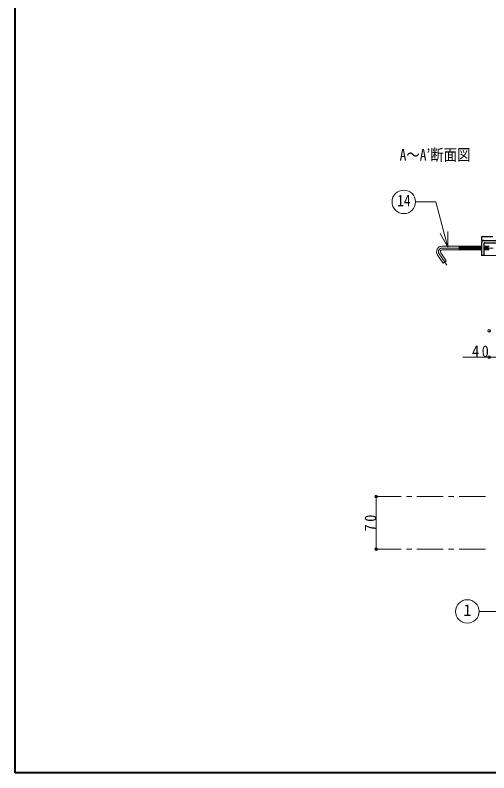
# Model space of a CAD drawing. Units: millimetres at full size, sheet at 1:7; details may follow other scales. Extents: x -1486 to 1349, y -951 to 1016.
# Drawn here: x -1486 to -856, y -951 to 56 of the extents above; entities that cross this region are included whole.
import ezdxf
from ezdxf.enums import TextEntityAlignment as Align

# ---------------------------------------------------------------- set-up
doc = ezdxf.new("R2010")
doc.units = ezdxf.units.MM
doc.header["$LTSCALE"] = 7
doc.header["$PDMODE"] = 32
doc.header["$PDSIZE"] = 3.5
doc.linetypes.add('CHAIN1', pattern=[8, 5, -1, 1, -1])
doc.layers.add('0-0', color=4, linetype='Continuous', lineweight=9)
doc.styles.add('ＭＳ ゴシック', font='')
doc.styles.get('ＭＳ ゴシック').set_extended_font_data('MS Gothic')

msp = doc.modelspace()

# ---------------------------------------------------------------- linework, layer by layer
at = {"layer": '0-0', "color": 1, "lineweight": 40}
for p, q in [((-1485.961, -950.661), (-1485.961, 1016.339)), ((1349.039, -950.661), (-1485.961, -950.661))]:
    msp.add_line(p, q, dxfattribs=at)
at = {"layer": '0-0', "color": 7, "lineweight": 18}
for p, q in [((-910.71, -252.545), (-921.21, -234.359)), ((-910.71, -252.545), (-910.71, -231.545)), ((-918.356, -251.161), (-865.961, -251.161)), ((-862.961, -251.161), (-855.86, -251.161)), ((-918.356, -256.161), (-865.961, -256.161)), ((-862.961, -256.161), (-855.86, -256.161)), ((-924.5, -262.962), (-917.057, -273.592))]:
    msp.add_line(p, q, dxfattribs=at)
at = {"layer": '0-0', "color": 5, "lineweight": 25}
for p, q in [((-865.961, -238.661), (-865.961, -243.661)), ((-850.961, -238.661), (-865.961, -238.661)), ((-865.961, -243.661), (-835.961, -243.661)), ((-865.961, -246.661), (-865.961, -263.661)), ((-862.961, -247.661), (-862.961, -263.661)), ((-861.961, -246.661), (-835.961, -246.661)), ((-862.961, -263.661), (-865.961, -263.661))]:
    msp.add_line(p, q, dxfattribs=at)
at = {"layer": '0-0'}
for p, q in [((-895.86, -251.161), (-895.86, -256.161)), ((-894.989, -256.161), (-895.398, -251.161)), ((-893.986, -256.161), (-894.395, -251.161)), ((-892.983, -256.161), (-893.391, -251.161)), ((-891.979, -256.161), (-892.388, -251.161)), ((-890.976, -256.161), (-891.385, -251.161)), ((-889.973, -256.161), (-890.381, -251.161)), ((-888.969, -256.161), (-889.378, -251.161)), ((-887.966, -256.161), (-888.375, -251.161)), ((-886.963, -256.161), (-887.371, -251.161)), ((-885.959, -256.161), (-886.368, -251.161)), ((-884.956, -256.161), (-885.365, -251.161)), ((-883.953, -256.161), (-884.361, -251.161)), ((-882.949, -256.161), (-883.358, -251.161)), ((-881.946, -256.161), (-882.355, -251.161)), ((-880.943, -256.161), (-881.351, -251.161)), ((-879.939, -256.161), (-880.348, -251.161)), ((-878.936, -256.161), (-879.345, -251.161)), ((-877.933, -256.161), (-878.341, -251.161)), ((-876.929, -256.161), (-877.338, -251.161)), ((-875.926, -256.161), (-876.335, -251.161)), ((-874.923, -256.161), (-875.331, -251.161)), ((-873.919, -256.161), (-874.328, -251.161)), ((-872.916, -256.161), (-873.325, -251.161)), ((-871.913, -256.161), (-872.321, -251.161)), ((-870.909, -256.161), (-871.318, -251.161)), ((-869.906, -256.161), (-870.315, -251.161)), ((-868.903, -256.161), (-869.311, -251.161)), ((-867.9, -256.161), (-868.308, -251.161)), ((-866.896, -256.161), (-867.305, -251.161)), ((-865.961, -255.328), (-866.301, -251.161)), ((-861.88, -256.161), (-862.288, -251.161)), ((-860.876, -256.161), (-861.285, -251.161)), ((-859.873, -256.161), (-860.281, -251.161)), ((-858.87, -256.161), (-859.278, -251.161)), ((-857.866, -256.161), (-858.275, -251.161)), ((-856.863, -256.161), (-857.271, -251.161)), ((-862.883, -256.161), (-862.961, -255.205)), ((44.039, -263.661), (-862.961, -263.661)), ((-890.961, -398.661), (-815.961, -398.661)), ((-1005.961, -583.661), (-1005.961, -653.661))]:
    msp.add_line(p, q, dxfattribs=at)
at = {"layer": '0-0', "linetype": 'CHAIN1'}
for p, q in [((-922.452, -261.529), (-912.141, -276.254)), ((-918.356, -253.661), (-850.86, -253.661)), ((-860.961, -583.661), (-1005.961, -583.661)), ((-860.961, -653.661), (-1005.961, -653.661))]:
    msp.add_line(p, q, dxfattribs=at)
at = {"layer": '0-0', "color": 7, "lineweight": 18}
for points in [[(-910.71, -252.545), (-926.824, -192.409), (-953.832, -192.409)], [(-920.404, -260.095), (-912.961, -270.724), (-917.057, -273.592)], [(-817.802, -695.16), (-841.562, -736.312), (-869.395, -736.312)]]:
    msp.add_lwpolyline(points, dxfattribs=at)
for centre in [(-969.432, -192.409), (-884.995, -736.312)]:
    msp.add_circle(centre, 15.6, dxfattribs=at)
for radius in [7.5, 2.5]:
    msp.add_arc((-918.356, -258.661), radius, 90, 215, dxfattribs=at)
at = {"layer": '0-0', "color": 5, "lineweight": 25}
for centre, radius in [((-862.961, -246.661), 3), ((-861.961, -247.661), 1)]:
    msp.add_arc(centre, radius, 90, 180, dxfattribs=at)
at = {"layer": '0-0', "linetype": 'CHAIN1'}
msp.add_arc((-918.356, -258.661), 5, 90, 215, dxfattribs=at)
at = {"layer": '0-0'}
for p in [(-855.961, -363.661), (-855.961, -398.661), (-1005.961, -583.661), (-1005.961, -653.661)]:
    msp.add_point(p, dxfattribs=at)

# ---------------------------------------------------------------- texts
at = {"layer": '0-0', "color": 7, "style": 'ＭＳ ゴシック', "width": 0.85}
for s, p in [('A～A’断面図', (-974.961, -142.161)), ('14', (-978.182, -202.909))]:
    msp.add_text(s, height=15.4, dxfattribs=at).set_placement(p, align=Align.BOTTOM_LEFT)
at = {"layer": '0-0', "color": 7, "style": 'ＭＳ ゴシック'}
msp.add_text('1', height=15.4, dxfattribs=at).set_placement((-890.245, -746.812), align=Align.BOTTOM_LEFT)
at = {"layer": '0-0', "color": 7, "insert": (-878.711, -398.661), "char_height": 15.4, "attachment_point": 7, "style": 'ＭＳ ゴシック'}
msp.add_mtext('\\T1.36;\\W0.9;40', dxfattribs=at)
at = {"layer": '0-0', "color": 7, "insert": (-1005.961, -630.036), "char_height": 15.4, "attachment_point": 7, "rotation": 90, "style": 'ＭＳ ゴシック'}
msp.add_mtext('\\T1.36;\\W0.9;70', dxfattribs=at)

doc.saveas('drawing.dxf')
